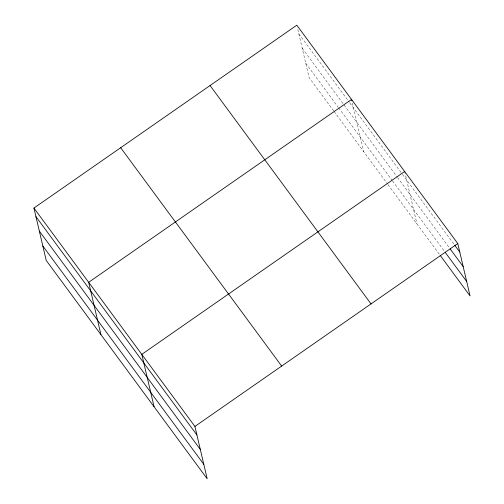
<?xml version="1.0" encoding="UTF-8"?>
<svg xmlns="http://www.w3.org/2000/svg" width="504" height="504" viewBox="0 0 504 504"><rect width="100%" height="100%" fill="white"/><g stroke="black" fill="none" stroke-linecap="round" stroke-linejoin="round"><path stroke-width="0.38" stroke-dasharray="2.52 1.89" d="M298.815 33.768L349.373 102.35M349.833 102.98L402.009 173.748M402.476 174.378L454.199 244.541M302.205 48.227L397.013 176.828M397.48 177.458L449.203 247.621M305.695 63.12L338.165 107.163M338.631 107.793L392.118 180.35M392.584 180.98L444.308 251.143M333.673 110.924L309.091 77.578L297.473 28.054M334.133 111.554L387.589 184.061M388.055 184.691L439.312 254.224M404.662 171.499L416.947 223.883M352.372 103.011L363.819 151.824"/><path stroke-width="0.76" d="M33.932 208.058L194.909 426.422L207.194 478.8L46.217 260.442L33.932 208.058L296.806 25.2L457.783 243.558L470.068 295.942L440.244 255.484M404.662 171.499L141.788 354.362L154.073 406.741M194.909 426.422L457.783 243.558M454.665 245.177L459.793 252.126M450.135 248.888L463.182 266.584M445.24 252.403L466.679 281.484M210.055 85.541L371.032 303.906M120.677 147.716L281.66 366.074M35.941 216.626L196.919 434.99M39.331 231.084L200.315 449.448M42.827 245.983L203.805 464.341M351.868 100.869L351.534 99.439L88.666 282.303L100.951 334.681"/></g></svg>
